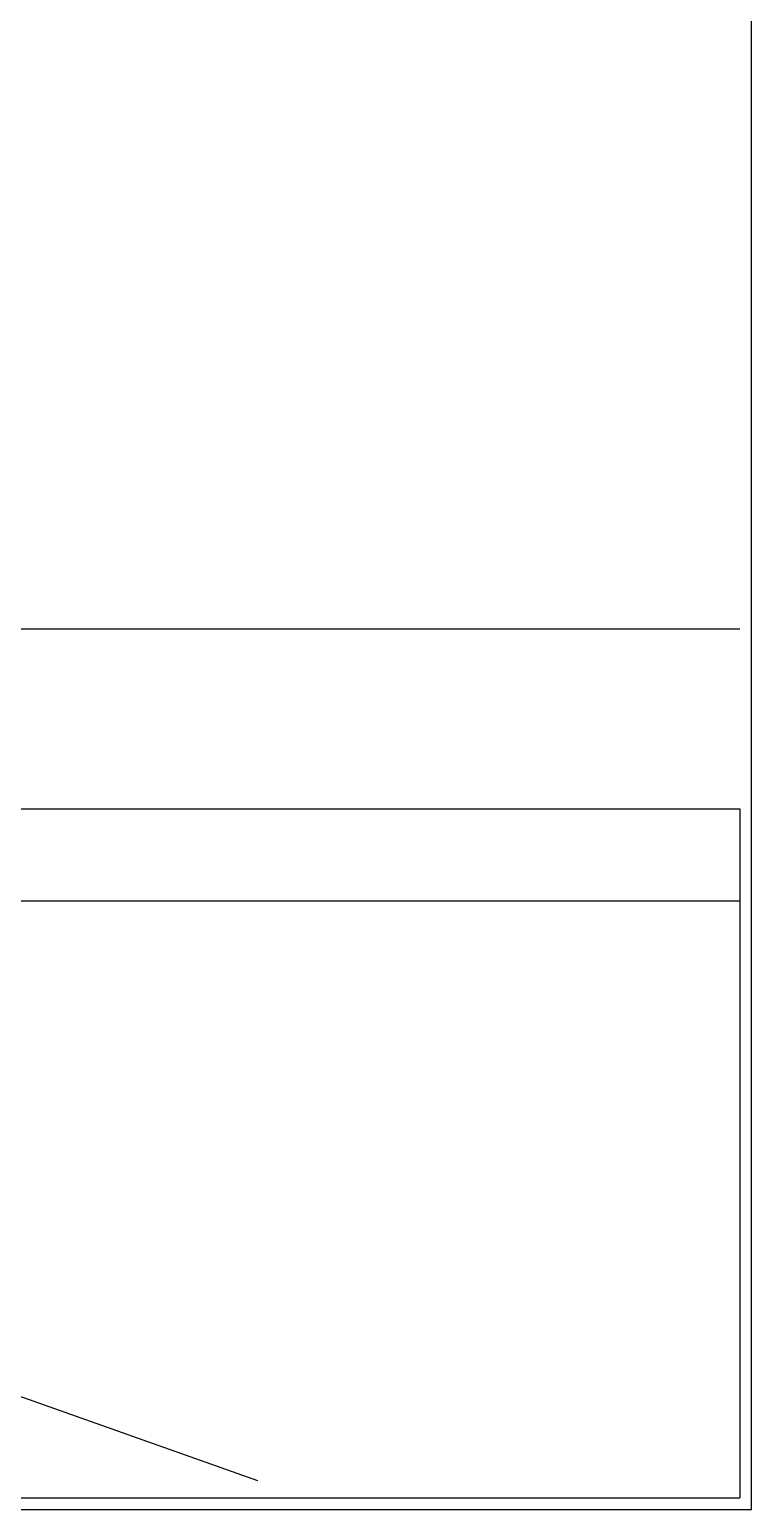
# Model space of a CAD drawing. Header units: millimetres. Extents: x 976 to 9349, y -1578 to 2211.
# Drawn here: x 3487 to 3549.9, y 1164.2 to 1293.1 of the extents above; entities that cross this region are included whole.
import ezdxf
from ezdxf.lldxf.tags import DXFTag

# ---------------------------------------------------------------- set-up
doc = ezdxf.new("R2010")
doc.units = ezdxf.units.MM
for name, color, linetype in [('Inst - odpływ', 35, 'Continuous'), ('Płytki', 254, 'Continuous'), ('Wbudowane', 175, 'Continuous'), ('Ściany', 7, 'Continuous')]:
    doc.layers.add(name, color=color, linetype=linetype)
tags = doc.linetypes.add('06B018', pattern=[6.75, 4.32, -0.54, 0.09, -0.54, 0.09, -0.54, 0.09, -0.54]).pattern_tags.tags
tags[18:19] = [DXFTag(74, 4), DXFTag(75, 0), DXFTag(340, '0'), DXFTag(46, 1.0), DXFTag(50, 0.0), DXFTag(44, 0.0), DXFTag(45, 0.0)]
tags[16:17] = [DXFTag(74, 4), DXFTag(75, 0), DXFTag(340, '0'), DXFTag(46, 1.0), DXFTag(50, 0.0), DXFTag(44, 0.0), DXFTag(45, 0.0)]
tags[14:15] = [DXFTag(74, 4), DXFTag(75, 0), DXFTag(340, '0'), DXFTag(46, 1.0), DXFTag(50, 0.0), DXFTag(44, 0.0), DXFTag(45, 0.0)]
tags[12:13] = [DXFTag(74, 4), DXFTag(75, 0), DXFTag(340, '0'), DXFTag(46, 1.0), DXFTag(50, 0.0), DXFTag(44, 0.0), DXFTag(45, 0.0)]
tags[10:11] = [DXFTag(74, 4), DXFTag(75, 0), DXFTag(340, '0'), DXFTag(46, 1.0), DXFTag(50, 0.0), DXFTag(44, 0.0), DXFTag(45, 0.0)]
tags[8:9] = [DXFTag(74, 4), DXFTag(75, 0), DXFTag(340, '0'), DXFTag(46, 1.0), DXFTag(50, 0.0), DXFTag(44, 0.0), DXFTag(45, 0.0)]
tags[6:7] = [DXFTag(74, 4), DXFTag(75, 0), DXFTag(340, '0'), DXFTag(46, 1.0), DXFTag(50, 0.0), DXFTag(44, 0.0), DXFTag(45, 0.0)]
tags[4:5] = [DXFTag(74, 4), DXFTag(75, 0), DXFTag(340, '0'), DXFTag(46, 1.0), DXFTag(50, 0.0), DXFTag(44, 0.0), DXFTag(45, 0.0)]

# ---------------------------------------------------------------- blocks, each defined once
blk = doc.blocks.new('Z$W@#22483')
for p, q in [((237.3, 0), (237.3, 257.2)), ((0, 0), (237.3, 0))]:
    blk.add_line(p, q)
blk = doc.blocks.new('Z$W@#19358')
for p, q in [((0, 60), (70, 60)), ((0, 60), (0, 0)), ((70, 60), (70, 0)), ((0, 52), (70, 52)), ((0, 0), (70, 0))]:
    blk.add_line(p, q)

msp = doc.modelspace()

# ---------------------------------------------------------------- linework, layer by layer
at = {"layer": 'Inst - odpływ', "linetype": '06B018'}
msp.add_line((3506.917, 1166.721), (3438.939, 1190.822), dxfattribs=at)
at = {"layer": 'Płytki'}
for p, q in [((3399.347, 1240.921), (3548.939, 1240.921)), ((3478.939, 1225.221), (3548.939, 1225.221))]:
    msp.add_line(p, q, dxfattribs=at)

# ---------------------------------------------------------------- block references
at = {"layer": 'Wbudowane'}
msp.add_blockref('Z$W@#19358', (3478.939, 1165.221), dxfattribs=at)
at = {"layer": 'Ściany'}
msp.add_blockref('Z$W@#22483', (3312.639, 1164.221), dxfattribs=at)

doc.saveas('drawing.dxf')
